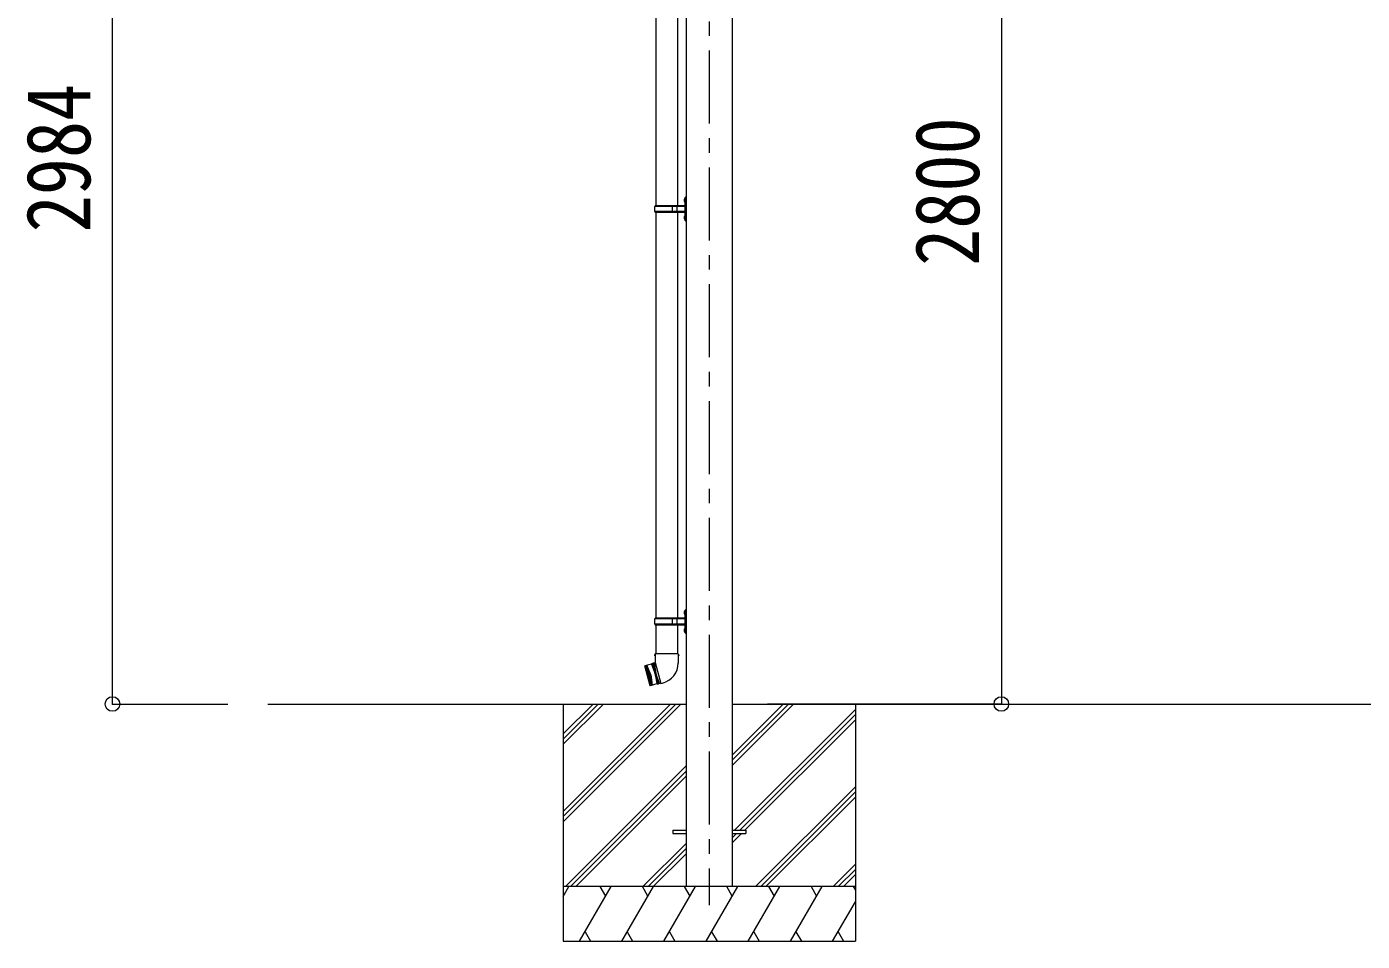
# Model space of a CAD drawing. Units: millimetres at full size, sheet at 1:40. Extents: x -11243 to 11243, y -7760 to 7760.
# Drawn here: x 333 to 3990, y -5193 to -2688 of the extents above; entities that cross this region are included whole.
import ezdxf
from ezdxf.enums import TextEntityAlignment as Align

# ---------------------------------------------------------------- set-up
doc = ezdxf.new("R2010")
doc.units = ezdxf.units.MM
doc.header["$LTSCALE"] = 40
doc.header["$PDMODE"] = 32
doc.header["$PDSIZE"] = 40
doc.linetypes.add('CHAIN1', pattern=[8, 5, -1, 1, -1])
for name, color, linetype, lineweight in [('0-0_0', 7, 'Continuous', 9), ('0-1_本体', 5, 'CHAIN1', 9), ('0-3_ELV2', 7, 'Continuous', 9), ('0-6_OTH_LINE', 6, 'Continuous', 9), ('0-9_OUTLINE', 7, 'Continuous', 9)]:
    doc.layers.add(name, color=color, linetype=linetype, lineweight=lineweight)
doc.styles.add('ＭＳ ゴシック', font='')
doc.styles.get('ＭＳ ゴシック').set_extended_font_data('MS Gothic')

msp = doc.modelspace()

# ---------------------------------------------------------------- linework, layer by layer
at = {"layer": '0-0_0'}
for p, q in [((993.81, -4542.91), (2139.87, -4542.91)), ((1802.37, -4542.91), (1802.37, -5192.91)), ((1802.37, -4837.08), (2096.55, -4542.91)), ((1802.37, -4851.22), (2110.69, -4542.91)), ((1802.37, -4865.37), (2124.83, -4542.91)), ((1802.37, -4653.24), (1912.7, -4542.91)), ((1802.37, -4639.09), (1898.56, -4542.91)), ((1802.37, -4624.95), (1884.42, -4542.91)), ((2264.87, -4711.24), (2433.2, -4542.91)), ((2264.87, -4697.09), (2419.06, -4542.91)), ((2264.87, -4682.95), (2404.92, -4542.91)), ((2264.87, -4542.91), (5239.91, -4542.91)), ((2271.55, -4888.41), (2602.37, -4557.59)), ((2602.37, -4542.91), (2602.37, -5192.91)), ((2285.69, -4888.41), (2602.37, -4571.73)), ((2299.83, -4888.41), (2602.37, -4585.87)), ((1808.68, -5042.91), (2139.87, -4711.72)), ((1822.82, -5042.91), (2139.87, -4725.86)), ((1836.96, -5042.91), (2139.87, -4740)), ((2329.18, -5042.91), (2602.37, -4769.72)), ((2343.32, -5042.91), (2602.37, -4783.86)), ((2357.46, -5042.91), (2602.37, -4798)), ((2264.87, -4923.37), (2290.83, -4897.41)), ((2264.87, -4909.22), (2276.69, -4897.41)), ((2139.87, -4923.85), (2020.81, -5042.91)), ((2034.95, -5042.91), (2139.87, -4937.99)), ((2049.1, -5042.91), (2139.87, -4952.13)), ((2541.31, -5042.91), (2602.37, -4981.85)), ((2555.45, -5042.91), (2602.37, -4995.99)), ((2602.37, -5042.91), (1802.37, -5042.91)), ((1802.37, -5070.41), (1818.25, -5042.91)), ((1847.12, -5192.91), (1933.72, -5042.91)), ((1918.72, -5068.89), (1903.72, -5042.9)), ((1962.59, -5192.9), (2049.19, -5042.91)), ((2034.19, -5068.89), (2019.19, -5042.91)), ((2078.06, -5192.91), (2164.66, -5042.91)), ((2149.66, -5068.89), (2134.66, -5042.91)), ((2193.53, -5192.91), (2280.13, -5042.91)), ((2265.13, -5068.89), (2250.13, -5042.9)), ((2309, -5192.91), (2395.6, -5042.91)), ((2380.6, -5068.89), (2365.6, -5042.91)), ((2424.47, -5192.91), (2511.07, -5042.91)), ((2481.07, -5042.91), (2496.07, -5068.89)), ((2569.6, -5042.91), (2602.37, -5010.13)), ((2596.54, -5042.91), (2602.37, -5053.01)), ((2539.94, -5192.91), (2602.37, -5084.77)), ((1862.12, -5166.93), (1877.11, -5192.91)), ((1977.59, -5166.93), (1992.58, -5192.9)), ((2093.06, -5166.92), (2108.06, -5192.91)), ((2208.53, -5166.93), (2223.53, -5192.91)), ((2324, -5166.93), (2339, -5192.91)), ((2439.47, -5166.93), (2454.46, -5192.91)), ((2554.94, -5166.93), (2569.93, -5192.91)), ((1802.37, -5192.91), (2602.37, -5192.91))]:
    msp.add_line(p, q, dxfattribs=at)
at = {"layer": '0-1_本体'}
msp.add_line((2202.37, -1473.08), (2202.37, -5093.52), dxfattribs=at)
at = {"layer": '0-3_ELV2', "color": 4}
for p, q in [((2139.87, -5042.91), (2139.87, -1744.01)), ((2264.87, -1744.01), (2264.87, -5042.91)), ((2102.37, -4888.41), (2139.87, -4888.41)), ((2102.37, -4888.41), (2102.37, -4897.41)), ((2102.37, -4897.41), (2139.87, -4897.41)), ((2264.87, -4888.41), (2302.37, -4888.41)), ((2264.87, -4897.41), (2302.37, -4897.41)), ((2302.37, -4888.41), (2302.37, -4897.41))]:
    msp.add_line(p, q, dxfattribs=at)
at = {"layer": '0-6_OTH_LINE'}
for p, q in [((568.34, -4542.91), (568.34, -1559.13)), ((3002.04, -1742.91), (3002.04, -4542.91)), ((568.34, -4542.91), (884.58, -4542.91)), ((3002.04, -4542.91), (2362.01, -4542.91))]:
    msp.add_line(p, q, dxfattribs=at)
for p in [(568.34, -4542.91), (3002.04, -4542.91)]:
    msp.add_point(p, dxfattribs=at)
at = {"layer": '0-9_OUTLINE'}
for p, q in [((2056.02, -2065.91), (2056.02, -3177.9)), ((2115.72, -2065.91), (2115.72, -3177.9)), ((2052.87, -3179.91), (2053.87, -3177.91)), ((2052.87, -3193.91), (2052.87, -3179.91)), ((2101.36, -3179.91), (2052.87, -3179.91)), ((2135.37, -3177.91), (2053.87, -3177.91)), ((2101.36, -3195.91), (2101.36, -3177.91)), ((2102.12, -3177.91), (2104.12, -3179.91)), ((2135.37, -3179.91), (2104.12, -3179.91)), ((2114.5, -3179.91), (2112.5, -3177.91)), ((2114.5, -3193.91), (2114.5, -3179.91)), ((2133.57, -3160.76), (2135.61, -3161.76)), ((2134.84, -3158.76), (2135.47, -3158.76)), ((2134.84, -3158.76), (2134.84, -3167.06)), ((2134.84, -3167.06), (2135.47, -3167.06)), ((2135.47, -3158.76), (2135.87, -3159.16)), ((2135.61, -3161.76), (2136.23, -3162.91)), ((2137.87, -3154.41), (2135.87, -3156.41)), ((2135.87, -3156.41), (2135.87, -3217.41)), ((2137.87, -3154.41), (2137.87, -3219.41)), ((2137.87, -3154.41), (2139.87, -3154.41)), ((2052.87, -3193.91), (2053.87, -3195.91)), ((2101.36, -3193.91), (2052.87, -3193.91)), ((2053.87, -3195.91), (2135.37, -3195.91)), ((2056.02, -3195.9), (2056.02, -4307.91)), ((2102.12, -3195.91), (2104.12, -3193.91)), ((2135.37, -3193.91), (2104.12, -3193.91)), ((2114.5, -3193.91), (2112.5, -3195.91)), ((2115.72, -3195.9), (2115.72, -4307.91)), ((2133.57, -3208.76), (2135.61, -3209.76)), ((2134.84, -3206.76), (2135.47, -3206.76)), ((2134.84, -3206.76), (2134.84, -3215.06)), ((2134.84, -3215.06), (2135.47, -3215.06)), ((2135.47, -3206.76), (2135.47, -3215.06)), ((2135.47, -3206.76), (2135.87, -3207.16)), ((2135.47, -3215.06), (2135.87, -3214.66)), ((2135.61, -3209.76), (2136.23, -3210.91)), ((2135.87, -3217.41), (2137.87, -3219.41)), ((2139.87, -3219.41), (2137.87, -3219.41)), ((2052.87, -4309.91), (2053.87, -4307.91)), ((2052.87, -4323.91), (2052.87, -4309.91)), ((2101.36, -4309.91), (2052.87, -4309.91)), ((2135.37, -4307.91), (2053.87, -4307.91)), ((2101.36, -4325.91), (2101.36, -4307.91)), ((2102.12, -4307.91), (2104.12, -4309.91)), ((2135.37, -4309.91), (2104.12, -4309.91)), ((2114.5, -4309.91), (2112.5, -4307.91)), ((2114.5, -4323.91), (2114.5, -4309.91)), ((2133.57, -4290.76), (2135.61, -4291.76)), ((2134.84, -4288.76), (2135.47, -4288.76)), ((2134.84, -4288.76), (2134.84, -4297.06)), ((2134.84, -4297.06), (2135.47, -4297.06)), ((2135.47, -4288.76), (2135.87, -4289.16)), ((2135.61, -4291.76), (2136.23, -4292.91)), ((2137.87, -4284.41), (2135.87, -4286.41)), ((2135.87, -4286.41), (2135.87, -4347.41)), ((2137.87, -4284.41), (2137.87, -4349.41)), ((2137.87, -4284.41), (2139.87, -4284.41)), ((2052.87, -4323.91), (2053.87, -4325.91)), ((2101.36, -4323.91), (2052.87, -4323.91)), ((2053.87, -4325.91), (2135.37, -4325.91)), ((2056.02, -4325.91), (2056.02, -4405.61)), ((2102.12, -4325.91), (2104.12, -4323.91)), ((2135.37, -4323.91), (2104.12, -4323.91)), ((2114.5, -4323.91), (2112.5, -4325.91)), ((2115.72, -4325.91), (2115.72, -4405.61)), ((2133.57, -4338.76), (2135.61, -4339.76)), ((2134.84, -4336.76), (2135.47, -4336.76)), ((2134.84, -4336.76), (2134.84, -4345.06)), ((2134.84, -4345.06), (2135.47, -4345.06)), ((2135.47, -4336.76), (2135.47, -4345.06)), ((2135.47, -4336.76), (2135.87, -4337.16)), ((2135.47, -4345.06), (2135.87, -4344.66)), ((2135.61, -4339.76), (2136.23, -4340.91)), ((2135.87, -4347.41), (2137.87, -4349.41)), ((2139.87, -4349.41), (2137.87, -4349.41)), ((2054.17, -4405.61), (2052.47, -4410.11)), ((2054.2, -4410.61), (2052.47, -4410.11)), ((2117.57, -4405.61), (2054.17, -4405.61)), ((2054.17, -4405.61), (2054.31, -4428.85)), ((2117.57, -4405.61), (2117.42, -4430.61)), ((2025.59, -4439.14), (2025.94, -4438.52)), ((2025.59, -4439.14), (2039.9, -4492.55)), ((2043.81, -4433.74), (2025.94, -4438.52)), ((2040.51, -4492.91), (2025.94, -4438.52)), ((2029.8, -4437.49), (2044.38, -4491.87)), ((2034.19, -4465.46), (2029.8, -4437.49)), ((2031.74, -4436.97), (2046.31, -4491.35)), ((2041.92, -4463.39), (2031.74, -4436.97)), ((2046.45, -4431.99), (2043.81, -4433.74)), ((2046.45, -4431.99), (2048.38, -4431.48)), ((2061.54, -4488.31), (2046.45, -4431.99)), ((2051.34, -4430.94), (2048.38, -4431.48)), ((2048.38, -4431.48), (2063.47, -4487.79)), ((2054.24, -4430.16), (2051.34, -4430.94)), ((2051.34, -4430.94), (2055.93, -4459.63)), ((2054.31, -4428.85), (2053.92, -4428.96)), ((2053.92, -4428.96), (2069.52, -4487.2)), ((2066.3, -4486.77), (2055.93, -4459.63)), ((2034.19, -4465.46), (2044.38, -4491.87)), ((2040.51, -4492.91), (2039.9, -4492.55)), ((2058.38, -4488.12), (2040.51, -4492.91)), ((2041.92, -4463.39), (2046.31, -4491.35)), ((2061.54, -4488.31), (2058.38, -4488.12)), ((2061.54, -4488.31), (2063.47, -4487.79)), ((2066.3, -4486.77), (2063.47, -4487.79)), ((2069.2, -4486), (2066.3, -4486.77)), ((2069.52, -4487.2), (2074.43, -4485.89))]:
    msp.add_line(p, q, dxfattribs=at)
for points in [[(2133.57, -3165.06), (2135.61, -3164.06), (2136.23, -3162.91)], [(2135.47, -3158.76), (2135.47, -3167.06), (2135.87, -3166.66)], [(2133.57, -3213.06), (2135.61, -3212.06), (2136.23, -3210.91)], [(2133.57, -4295.06), (2135.61, -4294.06), (2136.23, -4292.91)], [(2135.47, -4288.76), (2135.47, -4297.06), (2135.87, -4296.66)], [(2133.57, -4343.06), (2135.61, -4342.06), (2136.23, -4340.91)], [(2117.57, -4405.61), (2119.07, -4410.11), (2117.54, -4410.61)], [(2043.81, -4433.74), (2053.99, -4460.15), (2058.38, -4488.12)]]:
    msp.add_lwpolyline(points, dxfattribs=at)
for centre, radius, start, end in [((2139.17, -3162.91), 6, 136.21765, 223.78235), ((2135.37, -3177.41), 0.5, 270, 0), ((2135.37, -3179.41), 0.5, 270, 0), ((2139.17, -3210.91), 6, 136.21765, 223.78235), ((2135.37, -3194.41), 0.5, 0, 90), ((2135.37, -3196.41), 0.5, 0, 90), ((2139.17, -4292.91), 6, 136.21765, 223.78235), ((2135.37, -4307.41), 0.5, 270, 0), ((2135.37, -4309.41), 0.5, 270, 0), ((2139.17, -4340.91), 6, 136.21765, 223.78235), ((2135.37, -4324.41), 0.5, 0, 90), ((2135.37, -4326.41), 0.5, 0, 90), ((2059.42, -4429.86), 58, 285, 359.65623)]:
    msp.add_arc(centre, radius, start, end, dxfattribs=at)

# ---------------------------------------------------------------- texts
at = {"layer": '0-6_OTH_LINE', "color": 7, "style": 'ＭＳ ゴシック', "width": 0.85}
for s, p in [('2984', (560.34, -3251.02)), ('2800', (2994.04, -3342.91))]:
    msp.add_text(s, height=176, rotation=90, dxfattribs=at).set_placement(p, align=Align.BOTTOM_LEFT)

doc.saveas('drawing.dxf')
